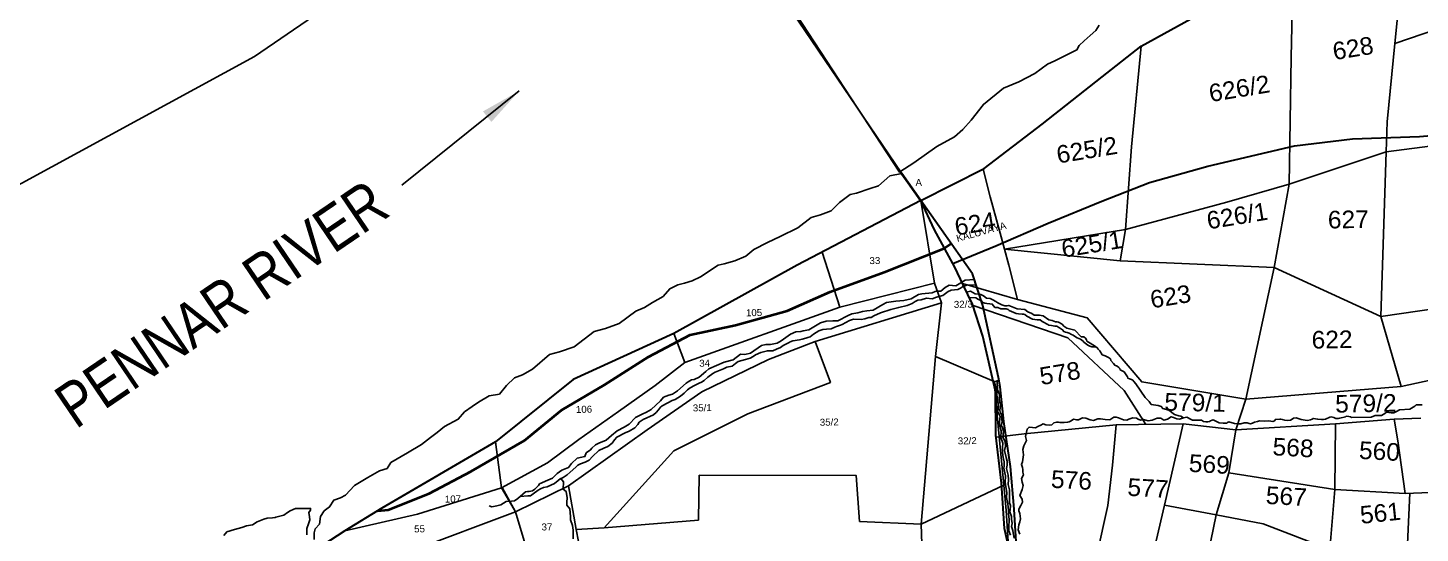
# Model space of a CAD drawing. Header units: inches. Extents: x 304037 to 460575, y 1453943 to 1639883.
# Drawn here: x 325543 to 327582, y 1606599 to 1607338 of the extents above; entities that cross this region are included whole.
import ezdxf

# ---------------------------------------------------------------- set-up
doc = ezdxf.new("R2010")
doc.units = ezdxf.units.IN
doc.header["$MEASUREMENT"] = 0
for name, pattern in [('ACAD_ISO02W100', [15, 12, -3]), ('ACAD_ISO07W100', [3, 0, -3]), ('BORDER', [1.75, 0.5, -0.25, 0.5, -0.25, 0, -0.25])]:
    doc.linetypes.add(name, pattern=pattern)
for name, color, linetype in [('CARTTRACK', 30, 'ACAD_ISO02W100'), ('NALA', 4, 'Continuous'), ('SURVEY_BND', 7, 'Continuous'), ('SURVEY_NO', 7, 'Continuous'), ('TEXT', 7, 'Continuous'), ('TITLEBLOCK', 7, 'Continuous'), ('WATER_BODY', 4, 'Continuous')]:
    doc.layers.add(name, color=color, linetype=linetype)
doc.layers.add('FOOTPATH', color=150, linetype='ACAD_ISO07W100', lineweight=30)
doc.layers.add('VILL_BOUNDARY', color=6, linetype='BORDER', lineweight=30)
doc.styles.add('ARIALN', font='ARIALN.TTF')
doc.styles.get("Standard").update_dxf_attribs({"font": 'arial.ttf'})
doc.dimstyles.get("Standard").update_dxf_attribs({"dimtxt": 0.18, "dimasz": 0.18, "dimexe": 0.18, "dimexo": 0.0625, "dimgap": 0.09, "dimtad": 0, "dimtih": 1, "dimtoh": 1, "dimdec": 4, "dimzin": 0, "dimdsep": 46, "dimtxsty": 'Standard', "dimcen": 0.09, "dimadec": 0, "dimazin": 0, "dimtfac": 1, "dimtdec": 4, "dimtofl": 0, "dimtmove": 0, "dimatfit": 3, "dimfxl": 0, "dimtolj": 1, "dimtzin": 0, "dimarcsym": 0})

# ---------------------------------------------------------------- blocks, each defined once
blk = doc.blocks.new('KALUVOYA')
at = {"layer": 'FOOTPATH', "linetype": 'ByBlock'}
blk.add_lwpolyline([(-279.34, 331.3), (-273.23, 333.84), (-265.8, 337.07), (-258.12, 340.22), (-251.37, 342.85), (-243.08, 345.17), (-230.74, 348.07), (-222.47, 349.06), (-212.92, 349.41), (-203.34, 350.23), (-197.65, 350.77), (-194.67, 350.99), (-193.5, 350.54), (-186.39, 352.41), (-180.08, 355.06), (-173.78, 357.43), (-165.61, 363.47), (-159.65, 366.61)], dxfattribs=at)
at = {"layer": 'NALA'}
for points in [[(-277.38, 327.27), (-276.82, 327.38), (-276.18, 327.01), (-275.34, 326.93), (-274.99, 326.71), (-274.55, 326.39), (-274.05, 326.33), (-273.66, 326.17), (-273.23, 325.94), (-272.95, 325.75), (-272.37, 325.46), (-271.92, 325.31), (-271.6, 325.31), (-271.38, 325.36), (-270.19, 324.86), (-269.1, 324.77), (-268.66, 324.47), (-268.12, 324.24), (-267.78, 324), (-267.39, 323.97), (-267.02, 323.97), (-266.78, 323.95), (-266.5, 323.88), (-265.66, 323.34), (-265.18, 323.21), (-264.71, 323.03), (-264.47, 323.02), (-264.29, 323.01), (-263.79, 322.72), (-263.52, 322.43), (-263.1, 322.15), (-261.99, 321.87), (-261.06, 320.89), (-260.7, 320.9), (-260.46, 320.73), (-260.29, 320.49), (-260.27, 320.3), (-260.04, 320.16), (-259.18, 319.63), (-258.78, 319.36), (-258.64, 319.15), (-258.42, 318.93), (-258.06, 318.36), (-257.64, 318.21), (-257.2, 317.97), (-256.91, 317.76), (-256.84, 317.53), (-256.49, 317.13), (-256.3, 316.86), (-255.95, 316.74), (-255.71, 316.55), (-255.59, 316.43), (-255.5, 316.2), (-254.93, 315.91), (-254.77, 315.63), (-254.48, 315.21), (-254.42, 315.03), (-254.19, 314.92), (-253.91, 314.85), (-253.73, 314.76), (-253.55, 314.58), (-253.27, 314.21), (-251.95, 312.28), (-251.39, 311.71), (-251.09, 311.31), (-250.09, 311.16), (-249.66, 311.02), (-249.45, 310.71), (-248.57, 310.49), (-247.76, 309.89), (-247.18, 309.66), (-246.86, 309.65), (-246.49, 309.42), (-246.01, 309.47), (-245.43, 309.17), (-245.2, 309.07), (-244.8, 309.07), (-244.56, 309.07), (-243.94, 309.05), (-243.67, 308.86), (-243.33, 308.85), (-243.02, 308.85), (-242.78, 308.9), (-242.66, 308.99), (-242.4, 309.09), (-242.28, 309.12), (-241.4, 308.7), (-240.84, 308.63), (-240.34, 308.64), (-240.25, 308.75), (-240.05, 308.84), (-239.23, 308.59), (-238.84, 308.53), (-238.33, 308.53), (-237.85, 308.71), (-237.45, 308.67), (-237.17, 308.61), (-236.96, 308.56), (-236.68, 308.63), (-236.39, 308.78), (-235.96, 308.89), (-235.7, 308.99), (-234.98, 308.91), (-234.37, 308.96), (-234.05, 308.93), (-233.8, 308.9), (-233.53, 308.97), (-233.41, 309.18), (-232.81, 309.24), (-232.65, 309.23), (-232.44, 309.17), (-232.09, 309.06), (-231.72, 309.01), (-231.28, 309.07), (-231.03, 309.22), (-230.86, 309.34), (-230.46, 309.4), (-229.74, 309.17), (-229.18, 309.07), (-228.87, 309.05), (-228.44, 309.11), (-228.17, 309.24), (-228.04, 309.33), (-227.39, 309.21), (-226.88, 309.18), (-226.57, 309.19), (-226.3, 309.24), (-225.65, 309.51), (-225.5, 309.55), (-225.09, 309.46), (-224.8, 309.33), (-224.48, 309.3), (-224.26, 309.37), (-223.45, 309.57), (-223.34, 309.65), (-222.98, 309.61), (-222.73, 309.57), (-222.57, 309.47), (-219.77, 309.53), (-219.22, 309.73), (-218.83, 309.73), (-218.31, 309.73), (-217.83, 310.04), (-217.59, 310.2), (-216.93, 310.15), (-216.54, 310.13), (-216.17, 310.33), (-215.75, 310.56), (-214.29, 310.66), (-213.59, 311.1), (-213.4, 311.25), (-212.53, 311.27)], [(-276.99, 326.48), (-276.08, 326.43), (-275.68, 326.22), (-275.29, 326.05), (-275.05, 325.77), (-274.8, 325.68), (-274.52, 325.66), (-274.06, 325.58), (-273.74, 325.55), (-273.35, 325.07), (-272.94, 325.05), (-272.52, 324.89), (-272.05, 324.89), (-271.73, 324.87), (-271.45, 324.78), (-271.3, 324.66), (-270.35, 324.2), (-269.99, 324.15), (-269.49, 324.11), (-269.27, 324.13), (-269.11, 324.06), (-268.83, 323.82), (-268.01, 323.39), (-267.69, 323.37), (-267.36, 323.33), (-267.09, 323.31), (-266.89, 323.31), (-266.61, 323.1), (-266.34, 322.93), (-266.01, 322.73), (-265.8, 322.67), (-265.68, 322.57), (-265.3, 322.52), (-265.04, 322.45), (-264.78, 322.4), (-264.55, 322.41), (-264.23, 322.24), (-264.17, 322.17), (-263.72, 321.91), (-263.55, 321.66), (-263.3, 321.58), (-263.08, 321.52), (-262.79, 321.43), (-262.43, 321.24), (-262.23, 321.14), (-261.76, 320.82), (-261.65, 320.74), (-261.19, 320.57), (-260.99, 320.44), (-260.8, 320.28), (-260.67, 320.14), (-260.33, 319.85), (-260.11, 319.72), (-259.84, 319.59), (-259.57, 319.48), (-259.19, 319.48), (-258.93, 319.46)], [(-246.49, 309.42), (-247.08, 309.23), (-247.44, 309.26), (-247.9, 309.45), (-248.25, 309.56), (-248.78, 309.2), (-249.3, 309.06), (-249.74, 309.33), (-250.25, 309.37), (-250.94, 309.07), (-251.55, 308.96), (-252.21, 309.14), (-252.61, 309.07), (-252.95, 309.21), (-253.17, 309.33), (-253.69, 309.38), (-254.29, 309.21), (-254.56, 309.05), (-255.06, 309.13), (-255.77, 309.37), (-256.08, 309.5), (-256.41, 309.51), (-256.41, 309.51), (-257, 309.12), (-257.65, 309.16), (-258.32, 309.24), (-258.68, 309.27), (-259.29, 309.02), (-259.79, 309.11), (-260.42, 309.35), (-260.88, 309.39), (-261.46, 309.12), (-261.69, 309.09), (-262.18, 309.21), (-262.5, 308.97), (-262.76, 308.82), (-262.99, 308.75), (-263.5, 308.74), (-263.83, 308.73), (-264.11, 308.73), (-264.33, 308.78), (-264.54, 308.78), (-264.94, 308.67), (-265.26, 308.39), (-265.58, 308.32), (-266.09, 308.4), (-266.49, 308.53), (-266.82, 308.34), (-267.21, 308.14), (-267.55, 307.98), (-268, 308.02), (-268.49, 308.07), (-268.77, 307.79), (-269.01, 306.75), (-268.84, 306.15), (-269.23, 305.4), (-269.37, 304.87), (-269.25, 304.1), (-269.41, 303.13), (-269.57, 302.76), (-269.43, 302.31), (-269.37, 302.04), (-269.36, 301.65), (-269.25, 301.28), (-269.55, 300.78), (-269.47, 300.23), (-269.3, 299.74), (-269.47, 299.19), (-269.78, 298.34), (-269.47, 297.82), (-269.43, 297.38), (-269.64, 296.91), (-269.91, 296.39), (-269.91, 296.16), (-269.79, 295.79), (-269.79, 295.79), (-269.7, 295.03), (-269.77, 294.58), (-269.93, 294.19), (-270.01, 293.46), (-269.78, 292.83)]]:
    blk.add_lwpolyline(points, dxfattribs=at)
at = {"layer": 'SURVEY_BND'}
for points in [[(-216.45, 362.66), (-215.38, 373.49), (-214.6, 380.67)], [(-254.76, 336.19), (-240.37, 340.09), (-231.48, 342.65), (-231.23, 360.64), (-230.94, 373.83)], [(-217.69, 347.24), (-217.53, 351.51), (-216.45, 362.66), (-204.52, 366.72), (-195.67, 369.71), (-195.08, 350.17), (-177.26, 358.07), (-175.42, 371.79), (-185.63, 370.8), (-195.67, 369.71)], [(-254.76, 336.19), (-253.91, 347.93), (-252.56, 362.24)], [(-217.69, 347.24), (-204.87, 348.92), (-195.08, 350.17), (-194.6, 327.29), (-218.42, 323.83)], [(-233.59, 330.79), (-231.48, 342.65), (-217.69, 347.24), (-218.42, 323.83), (-233.59, 330.79)], [(-275.05, 344.76), (-274.04, 340.81), (-272.59, 335.64), (-271.38, 331.08), (-270.12, 326.23), (-277.95, 328.47)], [(-270.12, 326.23), (-260.21, 323.6), (-252.44, 314.49), (-237.61, 312.06), (-233.59, 330.79), (-255.53, 331.73), (-271.99, 333.36), (-254.76, 336.19), (-255.53, 331.73)], [(-251.84, 308.45), (-254.93, 313.28), (-262.96, 320.75), (-276.47, 325.34)], [(-218.42, 323.83), (-215.52, 313.89), (-237.61, 312.06), (-239.07, 307.7)], [(-210.07, 315.05), (-215.52, 313.89)], [(-216.51, 309.22), (-224.86, 308.56), (-224.95, 299.21), (-214.96, 298.66)], [(-194.09, 298.85), (-204.32, 299.08), (-214.96, 298.66), (-216.01, 306.15), (-216.51, 309.22), (-212.74, 309.38)], [(-246.57, 308.53), (-256.08, 308.39), (-269.18, 307.09), (-273.17, 306.64)], [(-256.08, 308.39), (-256.62, 302.67), (-257.26, 296.92), (-258.83, 289.85), (-251.06, 289.08), (-249.21, 296.96)], [(-239.07, 307.7), (-246.57, 308.53), (-249.21, 296.96), (-241.82, 295.6), (-240.06, 301.58)], [(-214.74, 288.43), (-225.64, 290.69), (-224.95, 299.21), (-240.06, 301.58), (-239.07, 307.7), (-224.86, 308.56)], [(-214.28, 298.69), (-214.74, 288.43), (-209.16, 287.5), (-195.47, 287.03), (-194.83, 290.86)], [(-241.82, 295.6), (-235.16, 294.31), (-225.64, 290.69), (-227.58, 279.98), (-244.49, 282.65), (-241.82, 295.6)]]:
    blk.add_lwpolyline(points, dxfattribs=at)
at = {"layer": 'VILL_BOUNDARY', "linetype": 'ByBlock'}
for points in [[(-283.89, 340.3), (-274.89, 344.84), (-266.65, 351.16), (-258.1, 357.86), (-252.56, 362.24), (-237.98, 370.29)], [(-271.41, 291.1), (-271.97, 293.65), (-272.42, 300.08), (-273.2, 306.9), (-273.27, 313.15), (-275.06, 320.99), (-276.53, 325.52), (-277.86, 328.28), (-279.06, 330.79), (-281.95, 336.11), (-283.89, 340.3)]]:
    blk.add_lwpolyline(points, dxfattribs=at)
at = {"layer": 'WATER_BODY', "linetype": 'ByBlock'}
for points in [[(-90.68, 412.23), (-91.33, 418.21), (-92.78, 423.32), (-95.71, 442.73), (-101.88, 475.26), (-105.6, 497.47), (-114.25, 495.74), (-121.84, 494.88), (-127.6, 494.3), (-136.25, 492.77), (-153.25, 489.98), (-164.59, 488.06), (-170.64, 487.1), (-183.18, 483.61), (-196.53, 477.09), (-206.82, 473.34), (-219.69, 467.2), (-245.39, 454.49), (-261.53, 443.26), (-287.02, 424.19), (-312.11, 406.88), (-323.74, 398.63), (-306.05, 373.44), (-286.96, 344.31)], [(-283.89, 340.3), (-286.92, 344.34), (-284.92, 345.65), (-281.62, 347.95), (-279.12, 349.33), (-277.93, 350.38), (-276.75, 351.69), (-275, 353.94), (-272.13, 356.24), (-269.95, 357.18), (-267.7, 358.36), (-265.89, 359.67), (-264.83, 360.17), (-261.7, 361.73), (-261.39, 362.32), (-260.67, 363.01), (-259.81, 363.75), (-259.01, 364.47), (-258.53, 365.2)]]:
    blk.add_lwpolyline(points, dxfattribs=at)
at = {"layer": 'SURVEY_NO', "linetype": 'ByBlock'}
for s, rotation, p in [('628', 9.4014, (-225.08, 360.26)), ('626/2', 9.4014, (-242.69, 354.29)), ('625/2', 9.4014, (-264.38, 345.54)), ('626/1', 9.4014, (-242.99, 336.18)), ('627', 0.9819, (-225.95, 336.33)), ('624', 9.4014, (-278.87, 335.28)), ('625/1', 9.4014, (-263.67, 332.15)), ('623', 9.4014, (-251.03, 324.95)), ('622', 0.9819, (-228.25, 319.25)), ('578', 9.4014, (-266.76, 314.03)), ('579/1', 358.8716, (-249.24, 310.42)), ('579/2', 0.9819, (-224.89, 310.15)), ('568', 356.8835, (-233.87, 304.09)), ('560', 356.8835, (-221.57, 303.59)), ('569', 356.8835, (-245.79, 301.73)), ('576', 356.8835, (-265.41, 299.45)), ('577', 356.8835, (-254.52, 298.32)), ('567', 356.8835, (-234.83, 297.18)), ('561', 6.077, (-221.23, 294.33))]:
    blk.add_text(s, height=2.5, rotation=rotation, dxfattribs=at).set_placement(p)
blk = doc.blocks.new('BADDEVOLU')
at = {"layer": 'FOOTPATH', "linetype": 'ByBlock', "lineweight": 40}
blk.add_lwpolyline([(75.62, 261.61), (79.34, 261.83), (94.23, 267.4), (109.28, 275.05), (128.82, 285.84), (142.37, 296.38), (157.95, 305.18), (173.89, 314.93), (189.11, 322.59), (205.42, 325.66), (224.07, 330.51), (239.66, 337.03), (259.2, 343.75), (280.77, 351.78), (283.44, 353.57)], dxfattribs=at)
at = {"layer": 'NALA', "linetype": 'ByBlock'}
for points in [[(266.24, 378.95), (261.92, 378.22), (257.77, 374.74), (254.73, 373.8), (249.86, 372.2), (247.49, 371.82), (243.67, 369.05), (240.56, 366.05), (236.75, 364.67), (233.37, 363.79), (228.5, 360.24), (222.09, 357.2), (217.44, 355.16), (212.5, 352.77), (209.63, 350.45), (205.59, 348.85), (201.72, 347.8), (199.62, 347.42), (193.19, 343.31), (190.2, 341.88), (187.33, 341.16), (185.01, 340.55), (182.02, 339.17), (179.64, 336.52), (175.8, 334.46), (172.87, 332.69), (169.66, 331.47), (163.69, 327.11), (158.66, 325.4), (154.62, 324.4), (147.36, 319.03), (141.94, 317.31), (138.41, 316.43), (132.14, 311.38), (128.6, 309.39), (125.67, 308.4), (122.69, 305.64), (120.14, 302.6), (116.47, 302.08), (112.54, 299.92), (110.28, 298.38), (107.51, 296.55), (105.13, 293.85), (100.15, 291.39), (97.5, 289.3), (95.07, 287.58), (91.75, 285.1), (86.66, 282.22), (80.67, 278.78), (79.24, 276.68), (76.53, 275.86), (72.32, 273.59), (67.4, 270.83), (64.07, 267.38), (62.3, 266.49), (59.87, 265.67), (58.32, 263.29), (56.33, 261.91), (54.95, 259.92), (54.56, 257.2), (53.01, 255.59), (52.62, 254.16), (52.51, 251.78)], [(291.53, 340.42), (288.21, 340.28), (284.86, 338.31), (282.43, 338.52), (281.07, 337.8), (279.47, 336.53), (278.29, 336.53), (277.43, 336.44), (276.34, 335.94), (272.63, 335.7), (271.38, 335.41), (268.76, 333.99), (266.13, 333.4), (263.23, 333.22), (259.77, 332.76), (258.54, 332.04), (255.01, 330.1), (252.74, 329.93), (251.18, 329.71), (249.47, 329.25), (247.33, 328.92), (245.97, 328.42), (242.24, 326.6), (240.45, 326.58), (237.97, 326.49), (235.98, 325.92), (231.68, 323.51), (229.69, 323.16), (228.85, 322.99), (227.08, 322.84), (225.07, 322.05), (221.75, 319.74), (220.26, 319), (217.9, 318.54), (216.17, 318.5), (214.68, 318.26), (210.6, 315.56), (208.61, 315.12), (206.97, 315.27), (204.37, 313.23), (201.05, 312.45), (195.52, 310.26), (194.39, 309.34), (192.06, 307.25), (190.22, 306.44), (189.21, 306.4), (187.99, 305.72), (187.24, 305.2), (184.17, 302.54), (182.29, 301.38), (180.95, 301.03), (179.09, 300.37), (177.89, 299.11), (174.58, 296.04), (172.8, 295.08), (171.23, 294.4), (169.87, 293.76), (168.8, 293.28), (166.58, 290.91), (164.65, 289.9), (162.13, 288.63), (160.07, 286.92), (158.1, 285.36), (155.47, 284.31), (154.27, 283.68), (153, 282.52), (152.43, 281.97), (150.87, 280.88), (150.42, 279.6), (147.6, 279.06), (145.48, 277.25), (144.45, 275.84), (141.99, 274.91), (140.35, 273.76), (138.55, 272.04), (136.88, 271.43), (133.91, 270.14), (133.49, 269.58), (132.14, 268.3), (131.35, 267.69), (130.13, 267.47), (129.54, 267.45), (128.78, 267.4), (125.97, 265.03), (124.8, 264.24), (123.67, 264.07), (121.8, 264.07), (119.91, 262.87), (118.41, 262.48), (116.62, 262.21), (115.64, 262.53)], [(126.81, 265.73), (129.64, 265.93), (130.59, 265.93), (131.51, 266.56), (133.39, 267.81), (134.23, 268.32), (135.26, 268.76), (136.6, 269.05), (139.24, 270.15), (140.68, 271.21), (141.3, 271.78), (142.47, 272.29), (143.94, 273.16), (144.94, 274.06), (147.01, 275.89), (147.83, 276.57), (148.78, 277.06), (150.47, 277.63), (151.91, 278.3), (153.13, 279.52), (155.39, 281.66), (157.29, 282.5), (158.65, 283.01), (160.23, 284.23), (161.12, 285.45), (161.96, 286.38), (165.02, 287.86), (166.51, 288.45), (168.52, 289.54), (169.61, 290.76), (170.12, 291.55), (171.62, 292.47), (175.29, 294.14), (176.35, 294.95), (177.17, 295.9), (177.85, 296.77), (178.56, 297.31), (180.62, 298.34), (182.14, 299.13), (183.21, 299.4), (185.22, 300.64), (186.47, 301.68), (187.75, 302.82), (188.7, 303.58), (190.22, 304.31), (191.96, 305.09), (192.86, 305.5), (193.73, 306.02), (195.17, 307.27), (196.91, 308.49), (197.8, 309), (200.8, 310.15), (201.97, 310.7), (203.9, 310.99), (205.12, 311.92), (206.18, 312.62), (208.82, 313.3), (210.5, 313.71), (211.53, 314.36), (212.35, 314.98), (214.29, 315.74), (216.73, 316.33), (218.69, 316.24), (220.01, 316.75), (221.42, 317.41), (222.39, 318.02), (223.61, 318.71), (224.54, 319.09), (224.98, 319.3), (225.89, 319.68), (228.31, 320.03), (229.26, 320.22), (230.6, 320.56), (231.38, 320.79), (232.2, 321.03), (232.73, 321.49), (233.34, 321.93), (235.33, 323.07), (236.72, 323.55), (238.07, 323.61), (239.73, 323.74), (241.15, 324.31), (241.72, 324.52), (242.43, 324.71), (243.11, 324.92), (243.8, 325.22), (246.42, 326.56), (247.88, 327.04), (250.59, 326.85), (251.92, 327.13), (253.33, 327.59), (254.24, 327.57), (255.19, 328.1), (257.61, 329.18), (261.37, 330.29), (264.19, 330.96), (267.2, 331.59), (269.09, 332.27), (270.09, 332.94), (271.14, 333.41), (272.25, 333.55), (274.27, 334.03), (276.21, 333.74), (277.78, 334.35), (278.31, 334.48), (280.15, 334.88), (282.02, 336.28), (282.94, 336.69), (283.16, 336.73), (285.49, 336.99), (286.5, 337.43), (287.21, 337.88), (287.46, 338.01), (287.84, 338.19), (288.18, 338.25), (288.73, 338.41), (292.11, 338.55)], [(299.1, 304.14), (299.14, 300.62), (299.78, 299.01), (299.66, 297.14), (299.73, 296.48), (300.12, 295.5), (299.84, 293.24), (299.98, 292.22), (300.5, 291.63), (300.5, 290.12), (300.5, 289.08), (300.22, 287.89), (300.58, 287.06), (300.97, 285.79), (300.67, 283.68), (301.48, 282.07), (301.54, 280.42), (301.2, 278.85), (301.72, 276.31), (302.08, 274.98), (302.07, 273.52), (301.82, 272.41), (302.33, 269.96), (302.48, 268.39), (302.24, 266.61), (302.68, 264.66), (302.64, 262.62), (302.66, 260.06), (303.01, 259.07), (302.87, 257.56), (302.68, 256.74), (303.26, 255.15), (303.28, 254.14), (303.41, 252.6), (303.18, 251.48), (303.66, 250.07), (303.66, 249.94), (304.1, 247.33)], [(298.02, 303.74), (298.74, 300.91), (298.87, 299.11), (299.04, 296.44), (299.24, 295.71), (299.19, 293.67), (298.92, 293), (299.87, 291.1), (299.54, 289.27), (299.62, 288.14), (300.19, 285.94), (299.97, 283.59), (300.59, 281.47), (300.52, 279.85), (300.42, 278.1), (300.72, 276.3), (301.05, 274.76), (300.95, 273.21), (300.87, 272.46), (301.4, 269.72), (301.22, 267.47), (301.44, 265.77), (301.77, 263.74), (301.57, 262.02), (302.05, 259.74), (302.18, 257.27), (302.18, 256.26), (302.27, 255.05), (302.43, 254.14), (302.25, 251.05), (302.16, 249.93), (302.73, 248.39)], [(141.61, 271.92), (142.56, 270.72), (142.36, 268.08), (143.37, 267.21), (143.75, 264.87), (143.6, 263.31), (143.58, 262.34), (144.64, 260.92), (144.71, 259.65), (144.81, 258.05), (144.81, 256.95), (145.48, 254.99), (145.71, 253.32), (145.62, 250.2)], [(20.08, 253.77), (21.27, 255.05), (24.04, 255.89), (26.65, 256.57), (28.36, 257.05), (30.54, 257.43), (32.19, 258.44), (34.65, 259.35), (35.76, 259.7), (37.77, 259.81), (38.67, 259.86), (38.94, 260.02), (41.85, 260.65), (43.13, 261.63), (44.18, 262.23), (45.24, 262.66), (46.11, 262.99), (47.42, 263.01), (49.02, 262.96), (51.46, 262.9), (51.45, 262.25), (50.87, 261.41), (51.06, 259.84), (51.14, 258.78), (50.59, 257.37), (50, 255.7), (49.92, 253.42)]]:
    blk.add_lwpolyline(points, dxfattribs=at)
at = {"layer": 'SURVEY_BND', "linetype": 'ByBlock'}
for points in [[(242.97, 331.39), (277.23, 339.34), (272.89, 369.21)], [(186.91, 312.65), (242.97, 331.39), (237.04, 351.34)], [(277.23, 339.34), (279.56, 332.26), (233.89, 319.33), (239.1, 304.52), (209.29, 293.81), (182.33, 281.04), (156.84, 253.92), (146.76, 253.51), (144.34, 269.2), (172.96, 288.79), (192.8, 302.02), (217.09, 313.17), (233.89, 319.33)], [(156.84, 253.92), (190.76, 256.03), (191.32, 272.11), (247.74, 270.86), (248.61, 254.38), (270.69, 253.01), (277.1, 313.12), (279.56, 332.26)], [(120.16, 268.96), (136.91, 277.62), (148.37, 285.75), (162.77, 295.6), (176.11, 304.66), (186.91, 312.65), (183.2, 323.15)], [(277.1, 313.12), (298.02, 303.74), (299.74, 303.92)], [(298.02, 303.74), (298.85, 290.16), (300.69, 266.46), (270.69, 253.01), (271.05, 227.92), (303.25, 226.88), (301.99, 244.28), (301.42, 257.28), (300.69, 266.46)], [(120.16, 268.96), (118.37, 285.48)], [(120.16, 268.96), (118.37, 285.48)], [(87.77, 177.08), (82.73, 165.45), (103.8, 163.05), (104.82, 179.1), (102.76, 187.96), (100.55, 206.46), (87.78, 247.14), (125.02, 260.23), (120.16, 268.96), (89.91, 260.08), (63.63, 254.57)], [(120.47, 269.12), (125.02, 260.23), (144.34, 269.2)], [(125.02, 260.23), (129.34, 244.92), (148.24, 244.88), (146.76, 253.51)]]:
    blk.add_lwpolyline(points, dxfattribs=at)
at = {"layer": 'VILL_BOUNDARY', "linetype": 'ByBlock', "lineweight": 40}
blk.add_lwpolyline([(272.89, 369.21), (266.24, 378.95)], dxfattribs=at)
at = {"layer": 'VILL_BOUNDARY', "linetype": 'ByBlock'}
blk.add_lwpolyline([(305.04, 240.12), (304.23, 257.69), (303.23, 273.12), (301.18, 289.27), (300.09, 301.75), (299.56, 305.06), (294.42, 331.04), (290.89, 342.52), (272.89, 369.21), (227.99, 346.83), (183.2, 323.15), (146.73, 307.31), (118.37, 285.48), (77.1, 262.49), (63.63, 254.57), (55.62, 249.6)], dxfattribs=at)
at = {"layer": 'WATER_BODY', "linetype": 'ByBlock'}
blk.add_lwpolyline([(-347.18, 62.95), (-372, 108.71), (-403, 172.48), (-333.34, 229.09), (-235.32, 286.91), (-120.54, 354.21), (-61.05, 375.95), (34.48, 425.49), (142.29, 496.19), (174.63, 520.15), (223.57, 444.7), (266.24, 378.95)], dxfattribs=at)
at = {"layer": 'SURVEY_NO', "linetype": 'ByBlock'}
for s, p in [('A', (271.07, 374.39)), ('33', (254, 346.67)), ('105', (209.26, 328.82)), ('32/3', (284.02, 330.38)), ('34', (192.13, 311.03)), ('106', (147.49, 295.32)), ('35/1', (189.51, 295.04)), ('35/2', (235.03, 289.01)), ('32/2', (284.48, 281.35)), ('107', (99.77, 264.06)), ('55', (88.54, 253.56)), ('37', (134.33, 253.37))]:
    blk.add_text(s, height=2.5, dxfattribs=at).set_placement(p)
at = {"layer": 'TEXT', "linetype": 'ByBlock'}
blk.add_text('KALUVAYA', height=2.5, rotation=14.0207, dxfattribs=at).set_placement((285.72, 354.04))

msp = doc.modelspace()

# ---------------------------------------------------------------- block references
at = {"layer": 'SURVEY_BND', "linetype": 'ByBlock', "xscale": 4.075461441823986, "yscale": 4.075461441854713, "zscale": 4.075461441827573, "rotation": 1.112929297650649}
msp.add_blockref('BADDEVOLU', (325768.2, 1605559.9), dxfattribs=at)
at = {"layer": 'SURVEY_NO', "linetype": 'ByBlock', "xscale": 10.28897121464032, "yscale": 10.28897121457703, "zscale": 10.28897121467575, "rotation": 359.9644961035237}
msp.add_blockref('KALUVOYA', (329769.8, 1603582.8), dxfattribs=at)

# ---------------------------------------------------------------- texts
at = {"layer": 'TITLEBLOCK', "color": 4, "extrusion": (-0.002535, 0.004089, 0.999988), "style": 'ARIALN'}
msp.add_text('PENNAR RIVER', height=65.229, rotation=34.1913, dxfattribs=at).set_placement((325612.2, 1606740.3, 5745.1))

# ---------------------------------------------------------------- leaders
at = {"layer": 'CARTTRACK', "color": 4, "linetype": 'ByBlock'}
msp.add_leader([(326262.6, 1607245.9), (326090.9, 1607108.2)], dimstyle='Standard', override={"dimasz": 60, "dimgap": 0.09, "dimtad": 0}, dxfattribs=at)

doc.saveas('drawing.dxf')
